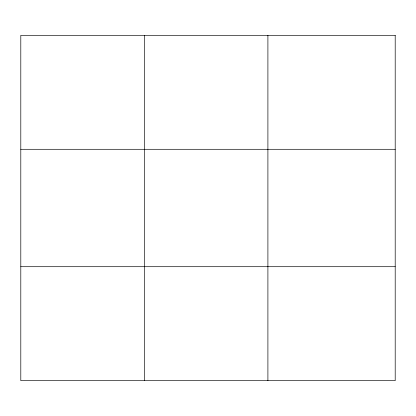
<?xml version="1.0" encoding="UTF-8"?>
<svg xmlns="http://www.w3.org/2000/svg" width="416" height="416" viewBox="0 0 416 416"><rect width="100%" height="100%" fill="white"/><g stroke="black" fill="none" stroke-linecap="round" stroke-linejoin="round"><path stroke-width="0.62" d="M144.352 35.344L144.352 380.656M267.904 35.344L267.904 380.656M20.8 149.297L395.2 149.297M20.8 266.703L395.2 266.703M395.2 35.344L395.2 380.656L20.8 380.656L20.8 35.344L395.2 35.344"/></g></svg>
